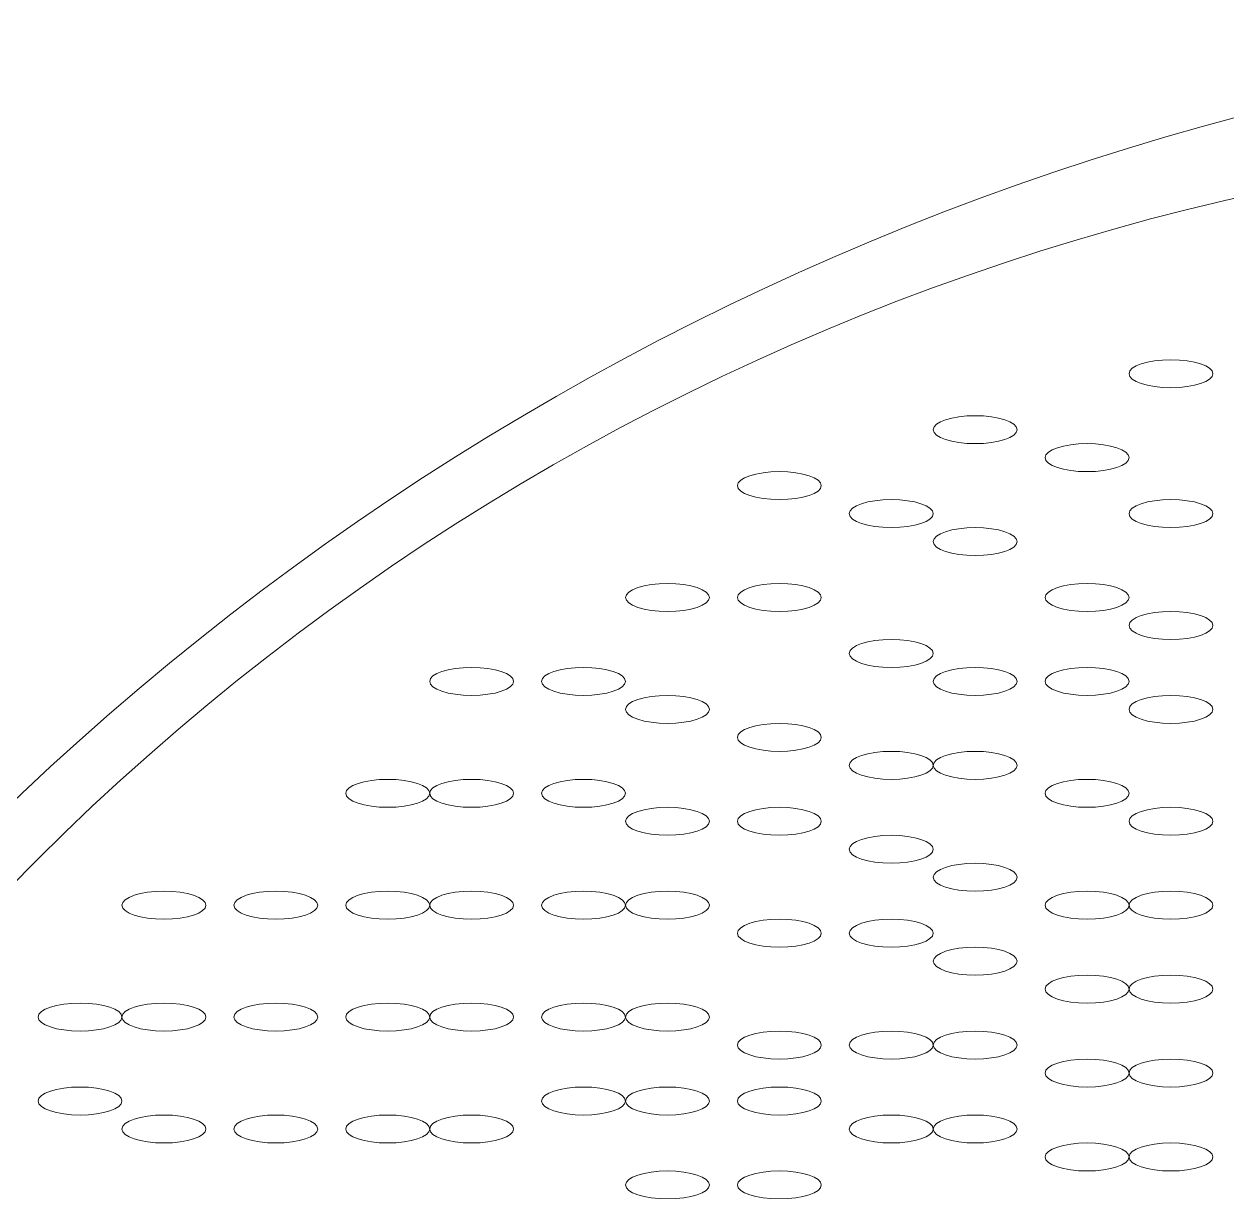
# Model space of a CAD drawing. Header units: metres. Extents: x 29 to 86.9, y -23.2 to 39.7.
# Drawn here: x 73.7044 to 73.8096, y -17.0497 to -16.9476 of the extents above; entities that cross this region are included whole.
import ezdxf

# ---------------------------------------------------------------- set-up
doc = ezdxf.new("R2010")
doc.units = ezdxf.units.M
doc.header["$LTSCALE"] = 100
doc.layers.get('0').update_dxf_attribs({"color": 254})
doc.layers.add('Arqui', color=8, linetype='Continuous', lineweight=0)

# ---------------------------------------------------------------- blocks, each defined once
blk = doc.blocks.new('A$C9582355f')
at = {"layer": 'Arqui'}
for points in [[(45.08562008278153, 6.126214199186052, 0.2278580694965707), (44.8931685798056, 6.21636923779397, 0.2278580694965936), (44.70023578274953, 6.126214199186052)], [(45.08347580515755, 6.122865414649823, 0.253801025735416), (44.89384075296556, 6.205849049185872, 0.2538010257353332), (44.70482566037361, 6.122865414649823)]]:
    blk.add_lwpolyline(points, format="xyb", dxfattribs=at)
for points in [[(44.82200553276556, 6.18703671139383), (44.81997952435762, 6.18703671139383), (44.81833713276552, 6.186489239377806), (44.81833713276552, 6.185813911394234)], [(44.8256739327656, 6.185813911394234), (44.8256739327656, 6.186489239377806), (44.82403154117361, 6.18703671139383), (44.82200553276556, 6.18703671139383)], [(44.81833713276552, 6.185813911394234), (44.81833713276552, 6.185138583410208), (44.81997952435762, 6.184591111394184), (44.82200553276556, 6.184591111394184)], [(44.82200553276556, 6.184591111394184), (44.82403154117361, 6.184591111394184), (44.8256739327656, 6.185138583410208), (44.8256739327656, 6.185813911394234)], [(44.80488633276553, 6.182145511394083), (44.8028603243576, 6.182145511394083), (44.80121793276561, 6.181598039378059), (44.80121793276561, 6.180922711394032)], [(44.80855473276557, 6.180922711394032), (44.80855473276557, 6.181598039378059), (44.80691234117359, 6.182145511394083), (44.80488633276553, 6.182145511394083)], [(44.80121793276561, 6.180922711394032), (44.80121793276561, 6.180247383410006), (44.8028603243576, 6.179699911393982), (44.80488633276553, 6.179699911393982)], [(44.80488633276553, 6.179699911393982), (44.80691234117359, 6.179699911393982), (44.80855473276557, 6.180247383410006), (44.80855473276557, 6.180922711394032)], [(44.8146687327656, 6.179699911393982), (44.81264272435754, 6.179699911393982), (44.81100033276556, 6.179152439377958), (44.81100033276556, 6.178477111393931)], [(44.81833713276552, 6.178477111393931), (44.81833713276552, 6.179152439377958), (44.81669474117354, 6.179699911393982), (44.8146687327656, 6.179699911393982)], [(44.81100033276556, 6.178477111393931), (44.81100033276556, 6.177801783409905), (44.81264272435754, 6.177254311393881), (44.8146687327656, 6.177254311393881)], [(44.8146687327656, 6.177254311393881), (44.81669474117354, 6.177254311393881), (44.81833713276552, 6.177801783409905), (44.81833713276552, 6.178477111393931)], [(44.78776713276562, 6.177254311393881), (44.78574112435757, 6.177254311393881), (44.78409873276559, 6.176706839377857), (44.78409873276559, 6.17603151139383)], [(44.79143553276555, 6.17603151139383), (44.79143553276555, 6.176706839377857), (44.78979314117356, 6.177254311393881), (44.78776713276562, 6.177254311393881)], [(44.78409873276559, 6.17603151139383), (44.78409873276559, 6.175356183409804), (44.78574112435757, 6.174808711394235), (44.78776713276562, 6.174808711394235)], [(44.78776713276562, 6.174808711394235), (44.78979314117356, 6.174808711394235), (44.79143553276555, 6.175356183409804), (44.79143553276555, 6.17603151139383)], [(44.79754953276557, 6.174808711394235), (44.79552352435752, 6.174808711394235), (44.79388113276553, 6.174261239378211), (44.79388113276553, 6.173585911394184)], [(44.80121793276561, 6.173585911394184), (44.80121793276561, 6.174261239378211), (44.79957554117351, 6.174808711394235), (44.79754953276557, 6.174808711394235)], [(44.82200553276556, 6.174808711394235), (44.81997952435762, 6.174808711394235), (44.81833713276552, 6.174261239378211), (44.81833713276552, 6.173585911394184)], [(44.8256739327656, 6.173585911394184), (44.8256739327656, 6.174261239378211), (44.82403154117361, 6.174808711394235), (44.82200553276556, 6.174808711394235)], [(44.79388113276553, 6.173585911394184), (44.79388113276553, 6.172910583410157), (44.79552352435752, 6.172363111394134), (44.79754953276557, 6.172363111394134)], [(44.79754953276557, 6.172363111394134), (44.79957554117351, 6.172363111394134), (44.80121793276561, 6.172910583410157), (44.80121793276561, 6.173585911394184)], [(44.81833713276552, 6.173585911394184), (44.81833713276552, 6.172910583410157), (44.81997952435762, 6.172363111394134), (44.82200553276556, 6.172363111394134)], [(44.82200553276556, 6.172363111394134), (44.82403154117361, 6.172363111394134), (44.8256739327656, 6.172910583410157), (44.8256739327656, 6.173585911394184)], [(44.80488633276553, 6.172363111394134), (44.8028603243576, 6.172363111394134), (44.80121793276561, 6.17181563937811), (44.80121793276561, 6.171140311394083)], [(44.80855473276557, 6.171140311394083), (44.80855473276557, 6.17181563937811), (44.80691234117359, 6.172363111394134), (44.80488633276553, 6.172363111394134)], [(44.80121793276561, 6.171140311394083), (44.80121793276561, 6.170464983410056), (44.8028603243576, 6.169917511394033), (44.80488633276553, 6.169917511394033)], [(44.80488633276553, 6.169917511394033), (44.80691234117359, 6.169917511394033), (44.80855473276557, 6.170464983410056), (44.80855473276557, 6.171140311394083)], [(44.77798473276556, 6.167471911393932), (44.77595872435762, 6.167471911393932), (44.77431633276552, 6.166924439377908), (44.77431633276552, 6.166249111393881)], [(44.7816531327656, 6.166249111393881), (44.7816531327656, 6.166924439377908), (44.78001074117361, 6.167471911393932), (44.77798473276556, 6.167471911393932)], [(44.78776713276562, 6.167471911393932), (44.78574112435757, 6.167471911393932), (44.78409873276559, 6.166924439377908), (44.78409873276559, 6.166249111393881)], [(44.79143553276555, 6.166249111393881), (44.79143553276555, 6.166924439377908), (44.78979314117356, 6.167471911393932), (44.78776713276562, 6.167471911393932)], [(44.8146687327656, 6.167471911393932), (44.81264272435754, 6.167471911393932), (44.81100033276556, 6.166924439377908), (44.81100033276556, 6.166249111393881)], [(44.81833713276552, 6.166249111393881), (44.81833713276552, 6.166924439377908), (44.81669474117354, 6.167471911393932), (44.8146687327656, 6.167471911393932)], [(44.77431633276552, 6.166249111393881), (44.77431633276552, 6.165573783409855), (44.77595872435762, 6.165026311393831), (44.77798473276556, 6.165026311393831)], [(44.77798473276556, 6.165026311393831), (44.78001074117361, 6.165026311393831), (44.7816531327656, 6.165573783409855), (44.7816531327656, 6.166249111393881)], [(44.78409873276559, 6.166249111393881), (44.78409873276559, 6.165573783409855), (44.78574112435757, 6.165026311393831), (44.78776713276562, 6.165026311393831)], [(44.78776713276562, 6.165026311393831), (44.78979314117356, 6.165026311393831), (44.79143553276555, 6.165573783409855), (44.79143553276555, 6.166249111393881)], [(44.81100033276556, 6.166249111393881), (44.81100033276556, 6.165573783409855), (44.81264272435754, 6.165026311393831), (44.8146687327656, 6.165026311393831)], [(44.8146687327656, 6.165026311393831), (44.81669474117354, 6.165026311393831), (44.81833713276552, 6.165573783409855), (44.81833713276552, 6.166249111393881)], [(44.82200553276556, 6.165026311393831), (44.81997952435762, 6.165026311393831), (44.81833713276552, 6.164478839377807), (44.81833713276552, 6.163803511394235)], [(44.8256739327656, 6.163803511394235), (44.8256739327656, 6.164478839377807), (44.82403154117361, 6.165026311393831), (44.82200553276556, 6.165026311393831)], [(44.81833713276552, 6.163803511394235), (44.81833713276552, 6.163128183410208), (44.81997952435762, 6.162580711394185), (44.82200553276556, 6.162580711394185)], [(44.82200553276556, 6.162580711394185), (44.82403154117361, 6.162580711394185), (44.8256739327656, 6.163128183410208), (44.8256739327656, 6.163803511394235)], [(44.79754953276557, 6.162580711394185), (44.79552352435752, 6.162580711394185), (44.79388113276553, 6.162033239378161), (44.79388113276553, 6.161357911394134)], [(44.80121793276561, 6.161357911394134), (44.80121793276561, 6.162033239378161), (44.79957554117351, 6.162580711394185), (44.79754953276557, 6.162580711394185)], [(44.79388113276553, 6.161357911394134), (44.79388113276553, 6.160682583410107), (44.79552352435752, 6.160135111394084), (44.79754953276557, 6.160135111394084)], [(44.79754953276557, 6.160135111394084), (44.79957554117351, 6.160135111394084), (44.80121793276561, 6.160682583410107), (44.80121793276561, 6.161357911394134)], [(44.76086553276554, 6.160135111394084), (44.7588395243576, 6.160135111394084), (44.75719713276561, 6.15958763937806), (44.75719713276561, 6.158912311394033)], [(44.76453393276557, 6.158912311394033), (44.76453393276557, 6.15958763937806), (44.76289154117359, 6.160135111394084), (44.76086553276554, 6.160135111394084)], [(44.7706479327656, 6.160135111394084), (44.76862192435755, 6.160135111394084), (44.76697953276556, 6.15958763937806), (44.76697953276556, 6.158912311394033)], [(44.77431633276552, 6.158912311394033), (44.77431633276552, 6.15958763937806), (44.77267394117354, 6.160135111394084), (44.7706479327656, 6.160135111394084)], [(44.80488633276553, 6.160135111394084), (44.8028603243576, 6.160135111394084), (44.80121793276561, 6.15958763937806), (44.80121793276561, 6.158912311394033)], [(44.80855473276557, 6.158912311394033), (44.80855473276557, 6.15958763937806), (44.80691234117359, 6.160135111394084), (44.80488633276553, 6.160135111394084)], [(44.8146687327656, 6.160135111394084), (44.81264272435754, 6.160135111394084), (44.81100033276556, 6.15958763937806), (44.81100033276556, 6.158912311394033)], [(44.81833713276552, 6.158912311394033), (44.81833713276552, 6.15958763937806), (44.81669474117354, 6.160135111394084), (44.8146687327656, 6.160135111394084)], [(44.75719713276561, 6.158912311394033), (44.75719713276561, 6.158236983410006), (44.7588395243576, 6.157689511393983), (44.76086553276554, 6.157689511393983)], [(44.76086553276554, 6.157689511393983), (44.76289154117359, 6.157689511393983), (44.76453393276557, 6.158236983410006), (44.76453393276557, 6.158912311394033)], [(44.76697953276556, 6.158912311394033), (44.76697953276556, 6.158236983410006), (44.76862192435755, 6.157689511393983), (44.7706479327656, 6.157689511393983)], [(44.7706479327656, 6.157689511393983), (44.77267394117354, 6.157689511393983), (44.77431633276552, 6.158236983410006), (44.77431633276552, 6.158912311394033)], [(44.80121793276561, 6.158912311394033), (44.80121793276561, 6.158236983410006), (44.8028603243576, 6.157689511393983), (44.80488633276553, 6.157689511393983)], [(44.80488633276553, 6.157689511393983), (44.80691234117359, 6.157689511393983), (44.80855473276557, 6.158236983410006), (44.80855473276557, 6.158912311394033)], [(44.81100033276556, 6.158912311394033), (44.81100033276556, 6.158236983410006), (44.81264272435754, 6.157689511393983), (44.8146687327656, 6.157689511393983)], [(44.8146687327656, 6.157689511393983), (44.81669474117354, 6.157689511393983), (44.81833713276552, 6.158236983410006), (44.81833713276552, 6.158912311394033)], [(44.77798473276556, 6.157689511393983), (44.77595872435762, 6.157689511393983), (44.77431633276552, 6.157142039377959), (44.77431633276552, 6.156466711393932)], [(44.7816531327656, 6.156466711393932), (44.7816531327656, 6.157142039377959), (44.78001074117361, 6.157689511393983), (44.77798473276556, 6.157689511393983)], [(44.82200553276556, 6.157689511393983), (44.81997952435762, 6.157689511393983), (44.81833713276552, 6.157142039377959), (44.81833713276552, 6.156466711393932)], [(44.8256739327656, 6.156466711393932), (44.8256739327656, 6.157142039377959), (44.82403154117361, 6.157689511393983), (44.82200553276556, 6.157689511393983)], [(44.77431633276552, 6.156466711393932), (44.77431633276552, 6.155791383409905), (44.77595872435762, 6.155243911393882), (44.77798473276556, 6.155243911393882)], [(44.77798473276556, 6.155243911393882), (44.78001074117361, 6.155243911393882), (44.7816531327656, 6.155791383409905), (44.7816531327656, 6.156466711393932)], [(44.81833713276552, 6.156466711393932), (44.81833713276552, 6.155791383409905), (44.81997952435762, 6.155243911393882), (44.82200553276556, 6.155243911393882)], [(44.82200553276556, 6.155243911393882), (44.82403154117361, 6.155243911393882), (44.8256739327656, 6.155791383409905), (44.8256739327656, 6.156466711393932)], [(44.78776713276562, 6.155243911393882), (44.78574112435757, 6.155243911393882), (44.78409873276559, 6.154696439377858), (44.78409873276559, 6.154021111393831)], [(44.79143553276555, 6.154021111393831), (44.79143553276555, 6.154696439377858), (44.78979314117356, 6.155243911393882), (44.78776713276562, 6.155243911393882)], [(44.78409873276559, 6.154021111393831), (44.78409873276559, 6.153345783409804), (44.78574112435757, 6.152798311394235), (44.78776713276562, 6.152798311394235)], [(44.78776713276562, 6.152798311394235), (44.78979314117356, 6.152798311394235), (44.79143553276555, 6.153345783409804), (44.79143553276555, 6.154021111393831)], [(44.79754953276557, 6.152798311394235), (44.79552352435752, 6.152798311394235), (44.79388113276553, 6.152250839378212), (44.79388113276553, 6.151575511394185)], [(44.80121793276561, 6.151575511394185), (44.80121793276561, 6.152250839378212), (44.79957554117351, 6.152798311394235), (44.79754953276557, 6.152798311394235)], [(44.80488633276553, 6.152798311394235), (44.8028603243576, 6.152798311394235), (44.80121793276561, 6.152250839378212), (44.80121793276561, 6.151575511394185)], [(44.80855473276557, 6.151575511394185), (44.80855473276557, 6.152250839378212), (44.80691234117359, 6.152798311394235), (44.80488633276553, 6.152798311394235)], [(44.79388113276553, 6.151575511394185), (44.79388113276553, 6.150900183410158), (44.79552352435752, 6.150352711394135), (44.79754953276557, 6.150352711394135)], [(44.79754953276557, 6.150352711394135), (44.79957554117351, 6.150352711394135), (44.80121793276561, 6.150900183410158), (44.80121793276561, 6.151575511394185)], [(44.80121793276561, 6.151575511394185), (44.80121793276561, 6.150900183410158), (44.8028603243576, 6.150352711394135), (44.80488633276553, 6.150352711394135)], [(44.80488633276553, 6.150352711394135), (44.80691234117359, 6.150352711394135), (44.80855473276557, 6.150900183410158), (44.80855473276557, 6.151575511394185)], [(44.75352873276557, 6.150352711394135), (44.75150272435752, 6.150352711394135), (44.74986033276554, 6.149805239378111), (44.74986033276554, 6.149129911394084)], [(44.75719713276561, 6.149129911394084), (44.75719713276561, 6.149805239378111), (44.75555474117351, 6.150352711394135), (44.75352873276557, 6.150352711394135)], [(44.76086553276554, 6.150352711394135), (44.7588395243576, 6.150352711394135), (44.75719713276561, 6.149805239378111), (44.75719713276561, 6.149129911394084)], [(44.76453393276557, 6.149129911394084), (44.76453393276557, 6.149805239378111), (44.76289154117359, 6.150352711394135), (44.76086553276554, 6.150352711394135)], [(44.7706479327656, 6.150352711394135), (44.76862192435755, 6.150352711394135), (44.76697953276556, 6.149805239378111), (44.76697953276556, 6.149129911394084)], [(44.77431633276552, 6.149129911394084), (44.77431633276552, 6.149805239378111), (44.77267394117354, 6.150352711394135), (44.7706479327656, 6.150352711394135)], [(44.8146687327656, 6.150352711394135), (44.81264272435754, 6.150352711394135), (44.81100033276556, 6.149805239378111), (44.81100033276556, 6.149129911394084)], [(44.81833713276552, 6.149129911394084), (44.81833713276552, 6.149805239378111), (44.81669474117354, 6.150352711394135), (44.8146687327656, 6.150352711394135)], [(44.74986033276554, 6.149129911394084), (44.74986033276554, 6.148454583410057), (44.75150272435752, 6.147907111394034), (44.75352873276557, 6.147907111394034)], [(44.75352873276557, 6.147907111394034), (44.75555474117351, 6.147907111394034), (44.75719713276561, 6.148454583410057), (44.75719713276561, 6.149129911394084)], [(44.75719713276561, 6.149129911394084), (44.75719713276561, 6.148454583410057), (44.7588395243576, 6.147907111394034), (44.76086553276554, 6.147907111394034)], [(44.76086553276554, 6.147907111394034), (44.76289154117359, 6.147907111394034), (44.76453393276557, 6.148454583410057), (44.76453393276557, 6.149129911394084)], [(44.76697953276556, 6.149129911394084), (44.76697953276556, 6.148454583410057), (44.76862192435755, 6.147907111394034), (44.7706479327656, 6.147907111394034)], [(44.7706479327656, 6.147907111394034), (44.77267394117354, 6.147907111394034), (44.77431633276552, 6.148454583410057), (44.77431633276552, 6.149129911394084)], [(44.81100033276556, 6.149129911394084), (44.81100033276556, 6.148454583410057), (44.81264272435754, 6.147907111394034), (44.8146687327656, 6.147907111394034)], [(44.8146687327656, 6.147907111394034), (44.81669474117354, 6.147907111394034), (44.81833713276552, 6.148454583410057), (44.81833713276552, 6.149129911394084)], [(44.77798473276556, 6.147907111394034), (44.77595872435762, 6.147907111394034), (44.77431633276552, 6.14735963937801), (44.77431633276552, 6.146684311393983)], [(44.7816531327656, 6.146684311393983), (44.7816531327656, 6.14735963937801), (44.78001074117361, 6.147907111394034), (44.77798473276556, 6.147907111394034)], [(44.78776713276562, 6.147907111394034), (44.78574112435757, 6.147907111394034), (44.78409873276559, 6.14735963937801), (44.78409873276559, 6.146684311393983)], [(44.79143553276555, 6.146684311393983), (44.79143553276555, 6.14735963937801), (44.78979314117356, 6.147907111394034), (44.78776713276562, 6.147907111394034)], [(44.82200553276556, 6.147907111394034), (44.81997952435762, 6.147907111394034), (44.81833713276552, 6.14735963937801), (44.81833713276552, 6.146684311393983)], [(44.8256739327656, 6.146684311393983), (44.8256739327656, 6.14735963937801), (44.82403154117361, 6.147907111394034), (44.82200553276556, 6.147907111394034)], [(44.77431633276552, 6.146684311393983), (44.77431633276552, 6.146008983409956), (44.77595872435762, 6.145461511393933), (44.77798473276556, 6.145461511393933)], [(44.77798473276556, 6.145461511393933), (44.78001074117361, 6.145461511393933), (44.7816531327656, 6.146008983409956), (44.7816531327656, 6.146684311393983)], [(44.78409873276559, 6.146684311393983), (44.78409873276559, 6.146008983409956), (44.78574112435757, 6.145461511393933), (44.78776713276562, 6.145461511393933)], [(44.78776713276562, 6.145461511393933), (44.78979314117356, 6.145461511393933), (44.79143553276555, 6.146008983409956), (44.79143553276555, 6.146684311393983)], [(44.81833713276552, 6.146684311393983), (44.81833713276552, 6.146008983409956), (44.81997952435762, 6.145461511393933), (44.82200553276556, 6.145461511393933)], [(44.82200553276556, 6.145461511393933), (44.82403154117361, 6.145461511393933), (44.8256739327656, 6.146008983409956), (44.8256739327656, 6.146684311393983)], [(44.79754953276557, 6.145461511393933), (44.79552352435752, 6.145461511393933), (44.79388113276553, 6.144914039377909), (44.79388113276553, 6.144238711393882)], [(44.80121793276561, 6.144238711393882), (44.80121793276561, 6.144914039377909), (44.79957554117351, 6.145461511393933), (44.79754953276557, 6.145461511393933)], [(44.79388113276553, 6.144238711393882), (44.79388113276553, 6.143563383409855), (44.79552352435752, 6.143015911393832), (44.79754953276557, 6.143015911393832)], [(44.79754953276557, 6.143015911393832), (44.79957554117351, 6.143015911393832), (44.80121793276561, 6.143563383409855), (44.80121793276561, 6.144238711393882)], [(44.80488633276553, 6.143015911393832), (44.8028603243576, 6.143015911393832), (44.80121793276561, 6.142468439377808), (44.80121793276561, 6.141793111394236)], [(44.80855473276557, 6.141793111394236), (44.80855473276557, 6.142468439377808), (44.80691234117359, 6.143015911393832), (44.80488633276553, 6.143015911393832)], [(44.80121793276561, 6.141793111394236), (44.80121793276561, 6.141117783410209), (44.8028603243576, 6.140570311394185), (44.80488633276553, 6.140570311394185)], [(44.80488633276553, 6.140570311394185), (44.80691234117359, 6.140570311394185), (44.80855473276557, 6.141117783410209), (44.80855473276557, 6.141793111394236)], [(44.73396393276556, 6.140570311394185), (44.73193792435751, 6.140570311394185), (44.73029553276552, 6.140022839378162), (44.73029553276552, 6.139347511394135)], [(44.7376323327656, 6.139347511394135), (44.7376323327656, 6.140022839378162), (44.73598994117361, 6.140570311394185), (44.73396393276556, 6.140570311394185)], [(44.74374633276551, 6.140570311394185), (44.74172032435757, 6.140570311394185), (44.74007793276559, 6.140022839378162), (44.74007793276559, 6.139347511394135)], [(44.74741473276555, 6.139347511394135), (44.74741473276555, 6.140022839378162), (44.74577234117356, 6.140570311394185), (44.74374633276551, 6.140570311394185)], [(44.75352873276557, 6.140570311394185), (44.75150272435752, 6.140570311394185), (44.74986033276554, 6.140022839378162), (44.74986033276554, 6.139347511394135)], [(44.75719713276561, 6.139347511394135), (44.75719713276561, 6.140022839378162), (44.75555474117351, 6.140570311394185), (44.75352873276557, 6.140570311394185)], [(44.76086553276554, 6.140570311394185), (44.7588395243576, 6.140570311394185), (44.75719713276561, 6.140022839378162), (44.75719713276561, 6.139347511394135)], [(44.76453393276557, 6.139347511394135), (44.76453393276557, 6.140022839378162), (44.76289154117359, 6.140570311394185), (44.76086553276554, 6.140570311394185)], [(44.7706479327656, 6.140570311394185), (44.76862192435755, 6.140570311394185), (44.76697953276556, 6.140022839378162), (44.76697953276556, 6.139347511394135)], [(44.77431633276552, 6.139347511394135), (44.77431633276552, 6.140022839378162), (44.77267394117354, 6.140570311394185), (44.7706479327656, 6.140570311394185)], [(44.77798473276556, 6.140570311394185), (44.77595872435762, 6.140570311394185), (44.77431633276552, 6.140022839378162), (44.77431633276552, 6.139347511394135)], [(44.7816531327656, 6.139347511394135), (44.7816531327656, 6.140022839378162), (44.78001074117361, 6.140570311394185), (44.77798473276556, 6.140570311394185)], [(44.8146687327656, 6.140570311394185), (44.81264272435754, 6.140570311394185), (44.81100033276556, 6.140022839378162), (44.81100033276556, 6.139347511394135)], [(44.81833713276552, 6.139347511394135), (44.81833713276552, 6.140022839378162), (44.81669474117354, 6.140570311394185), (44.8146687327656, 6.140570311394185)], [(44.82200553276556, 6.140570311394185), (44.81997952435762, 6.140570311394185), (44.81833713276552, 6.140022839378162), (44.81833713276552, 6.139347511394135)], [(44.8256739327656, 6.139347511394135), (44.8256739327656, 6.140022839378162), (44.82403154117361, 6.140570311394185), (44.82200553276556, 6.140570311394185)], [(44.73029553276552, 6.139347511394135), (44.73029553276552, 6.138672183410108), (44.73193792435751, 6.138124711394084), (44.73396393276556, 6.138124711394084)], [(44.73396393276556, 6.138124711394084), (44.73598994117361, 6.138124711394084), (44.7376323327656, 6.138672183410108), (44.7376323327656, 6.139347511394135)], [(44.74007793276559, 6.139347511394135), (44.74007793276559, 6.138672183410108), (44.74172032435757, 6.138124711394084), (44.74374633276551, 6.138124711394084)], [(44.74374633276551, 6.138124711394084), (44.74577234117356, 6.138124711394084), (44.74741473276555, 6.138672183410108), (44.74741473276555, 6.139347511394135)], [(44.74986033276554, 6.139347511394135), (44.74986033276554, 6.138672183410108), (44.75150272435752, 6.138124711394084), (44.75352873276557, 6.138124711394084)], [(44.75352873276557, 6.138124711394084), (44.75555474117351, 6.138124711394084), (44.75719713276561, 6.138672183410108), (44.75719713276561, 6.139347511394135)], [(44.75719713276561, 6.139347511394135), (44.75719713276561, 6.138672183410108), (44.7588395243576, 6.138124711394084), (44.76086553276554, 6.138124711394084)], [(44.76086553276554, 6.138124711394084), (44.76289154117359, 6.138124711394084), (44.76453393276557, 6.138672183410108), (44.76453393276557, 6.139347511394135)], [(44.76697953276556, 6.139347511394135), (44.76697953276556, 6.138672183410108), (44.76862192435755, 6.138124711394084), (44.7706479327656, 6.138124711394084)], [(44.7706479327656, 6.138124711394084), (44.77267394117354, 6.138124711394084), (44.77431633276552, 6.138672183410108), (44.77431633276552, 6.139347511394135)], [(44.77431633276552, 6.139347511394135), (44.77431633276552, 6.138672183410108), (44.77595872435762, 6.138124711394084), (44.77798473276556, 6.138124711394084)], [(44.77798473276556, 6.138124711394084), (44.78001074117361, 6.138124711394084), (44.7816531327656, 6.138672183410108), (44.7816531327656, 6.139347511394135)], [(44.81100033276556, 6.139347511394135), (44.81100033276556, 6.138672183410108), (44.81264272435754, 6.138124711394084), (44.8146687327656, 6.138124711394084)], [(44.8146687327656, 6.138124711394084), (44.81669474117354, 6.138124711394084), (44.81833713276552, 6.138672183410108), (44.81833713276552, 6.139347511394135)], [(44.81833713276552, 6.139347511394135), (44.81833713276552, 6.138672183410108), (44.81997952435762, 6.138124711394084), (44.82200553276556, 6.138124711394084)], [(44.82200553276556, 6.138124711394084), (44.82403154117361, 6.138124711394084), (44.8256739327656, 6.138672183410108), (44.8256739327656, 6.139347511394135)], [(44.78776713276562, 6.138124711394084), (44.78574112435757, 6.138124711394084), (44.78409873276559, 6.137577239378061), (44.78409873276559, 6.136901911394034)], [(44.79143553276555, 6.136901911394034), (44.79143553276555, 6.137577239378061), (44.78979314117356, 6.138124711394084), (44.78776713276562, 6.138124711394084)], [(44.79754953276557, 6.138124711394084), (44.79552352435752, 6.138124711394084), (44.79388113276553, 6.137577239378061), (44.79388113276553, 6.136901911394034)], [(44.80121793276561, 6.136901911394034), (44.80121793276561, 6.137577239378061), (44.79957554117351, 6.138124711394084), (44.79754953276557, 6.138124711394084)], [(44.78409873276559, 6.136901911394034), (44.78409873276559, 6.136226583410007), (44.78574112435757, 6.135679111393983), (44.78776713276562, 6.135679111393983)], [(44.78776713276562, 6.135679111393983), (44.78979314117356, 6.135679111393983), (44.79143553276555, 6.136226583410007), (44.79143553276555, 6.136901911394034)], [(44.79388113276553, 6.136901911394034), (44.79388113276553, 6.136226583410007), (44.79552352435752, 6.135679111393983), (44.79754953276557, 6.135679111393983)], [(44.79754953276557, 6.135679111393983), (44.79957554117351, 6.135679111393983), (44.80121793276561, 6.136226583410007), (44.80121793276561, 6.136901911394034)], [(44.80488633276553, 6.135679111393983), (44.8028603243576, 6.135679111393983), (44.80121793276561, 6.13513163937796), (44.80121793276561, 6.134456311393933)], [(44.80855473276557, 6.134456311393933), (44.80855473276557, 6.13513163937796), (44.80691234117359, 6.135679111393983), (44.80488633276553, 6.135679111393983)], [(44.80121793276561, 6.134456311393933), (44.80121793276561, 6.133780983409906), (44.8028603243576, 6.133233511393883), (44.80488633276553, 6.133233511393883)], [(44.80488633276553, 6.133233511393883), (44.80691234117359, 6.133233511393883), (44.80855473276557, 6.133780983409906), (44.80855473276557, 6.134456311393933)], [(44.8146687327656, 6.133233511393883), (44.81264272435754, 6.133233511393883), (44.81100033276556, 6.132686039377859), (44.81100033276556, 6.132010711393832)], [(44.81833713276552, 6.132010711393832), (44.81833713276552, 6.132686039377859), (44.81669474117354, 6.133233511393883), (44.8146687327656, 6.133233511393883)], [(44.82200553276556, 6.133233511393883), (44.81997952435762, 6.133233511393883), (44.81833713276552, 6.132686039377859), (44.81833713276552, 6.132010711393832)], [(44.8256739327656, 6.132010711393832), (44.8256739327656, 6.132686039377859), (44.82403154117361, 6.133233511393883), (44.82200553276556, 6.133233511393883)], [(44.81100033276556, 6.132010711393832), (44.81100033276556, 6.131335383409805), (44.81264272435754, 6.130787911394236), (44.8146687327656, 6.130787911394236)], [(44.8146687327656, 6.130787911394236), (44.81669474117354, 6.130787911394236), (44.81833713276552, 6.131335383409805), (44.81833713276552, 6.132010711393832)], [(44.81833713276552, 6.132010711393832), (44.81833713276552, 6.131335383409805), (44.81997952435762, 6.130787911394236), (44.82200553276556, 6.130787911394236)], [(44.82200553276556, 6.130787911394236), (44.82403154117361, 6.130787911394236), (44.8256739327656, 6.131335383409805), (44.8256739327656, 6.132010711393832)], [(44.7266271327656, 6.130787911394236), (44.72460112435755, 6.130787911394236), (44.72295873276556, 6.130240439378213), (44.72295873276556, 6.129565111394186)], [(44.73029553276552, 6.129565111394186), (44.73029553276552, 6.130240439378213), (44.72865314117354, 6.130787911394236), (44.7266271327656, 6.130787911394236)], [(44.73396393276556, 6.130787911394236), (44.73193792435751, 6.130787911394236), (44.73029553276552, 6.130240439378213), (44.73029553276552, 6.129565111394186)], [(44.7376323327656, 6.129565111394186), (44.7376323327656, 6.130240439378213), (44.73598994117361, 6.130787911394236), (44.73396393276556, 6.130787911394236)], [(44.74374633276551, 6.130787911394236), (44.74172032435757, 6.130787911394236), (44.74007793276559, 6.130240439378213), (44.74007793276559, 6.129565111394186)], [(44.74741473276555, 6.129565111394186), (44.74741473276555, 6.130240439378213), (44.74577234117356, 6.130787911394236), (44.74374633276551, 6.130787911394236)], [(44.75352873276557, 6.130787911394236), (44.75150272435752, 6.130787911394236), (44.74986033276554, 6.130240439378213), (44.74986033276554, 6.129565111394186)], [(44.75719713276561, 6.129565111394186), (44.75719713276561, 6.130240439378213), (44.75555474117351, 6.130787911394236), (44.75352873276557, 6.130787911394236)], [(44.76086553276554, 6.130787911394236), (44.7588395243576, 6.130787911394236), (44.75719713276561, 6.130240439378213), (44.75719713276561, 6.129565111394186)], [(44.76453393276557, 6.129565111394186), (44.76453393276557, 6.130240439378213), (44.76289154117359, 6.130787911394236), (44.76086553276554, 6.130787911394236)], [(44.7706479327656, 6.130787911394236), (44.76862192435755, 6.130787911394236), (44.76697953276556, 6.130240439378213), (44.76697953276556, 6.129565111394186)], [(44.77431633276552, 6.129565111394186), (44.77431633276552, 6.130240439378213), (44.77267394117354, 6.130787911394236), (44.7706479327656, 6.130787911394236)], [(44.77798473276556, 6.130787911394236), (44.77595872435762, 6.130787911394236), (44.77431633276552, 6.130240439378213), (44.77431633276552, 6.129565111394186)], [(44.7816531327656, 6.129565111394186), (44.7816531327656, 6.130240439378213), (44.78001074117361, 6.130787911394236), (44.77798473276556, 6.130787911394236)], [(44.72295873276556, 6.129565111394186), (44.72295873276556, 6.128889783410159), (44.72460112435755, 6.128342311394135), (44.7266271327656, 6.128342311394135)], [(44.7266271327656, 6.128342311394135), (44.72865314117354, 6.128342311394135), (44.73029553276552, 6.128889783410159), (44.73029553276552, 6.129565111394186)], [(44.73029553276552, 6.129565111394186), (44.73029553276552, 6.128889783410159), (44.73193792435751, 6.128342311394135), (44.73396393276556, 6.128342311394135)], [(44.73396393276556, 6.128342311394135), (44.73598994117361, 6.128342311394135), (44.7376323327656, 6.128889783410159), (44.7376323327656, 6.129565111394186)], [(44.74007793276559, 6.129565111394186), (44.74007793276559, 6.128889783410159), (44.74172032435757, 6.128342311394135), (44.74374633276551, 6.128342311394135)], [(44.74374633276551, 6.128342311394135), (44.74577234117356, 6.128342311394135), (44.74741473276555, 6.128889783410159), (44.74741473276555, 6.129565111394186)], [(44.74986033276554, 6.129565111394186), (44.74986033276554, 6.128889783410159), (44.75150272435752, 6.128342311394135), (44.75352873276557, 6.128342311394135)], [(44.75352873276557, 6.128342311394135), (44.75555474117351, 6.128342311394135), (44.75719713276561, 6.128889783410159), (44.75719713276561, 6.129565111394186)], [(44.75719713276561, 6.129565111394186), (44.75719713276561, 6.128889783410159), (44.7588395243576, 6.128342311394135), (44.76086553276554, 6.128342311394135)], [(44.76086553276554, 6.128342311394135), (44.76289154117359, 6.128342311394135), (44.76453393276557, 6.128889783410159), (44.76453393276557, 6.129565111394186)], [(44.76697953276556, 6.129565111394186), (44.76697953276556, 6.128889783410159), (44.76862192435755, 6.128342311394135), (44.7706479327656, 6.128342311394135)], [(44.7706479327656, 6.128342311394135), (44.77267394117354, 6.128342311394135), (44.77431633276552, 6.128889783410159), (44.77431633276552, 6.129565111394186)], [(44.77431633276552, 6.129565111394186), (44.77431633276552, 6.128889783410159), (44.77595872435762, 6.128342311394135), (44.77798473276556, 6.128342311394135)], [(44.77798473276556, 6.128342311394135), (44.78001074117361, 6.128342311394135), (44.7816531327656, 6.128889783410159), (44.7816531327656, 6.129565111394186)], [(44.78776713276562, 6.128342311394135), (44.78574112435757, 6.128342311394135), (44.78409873276559, 6.127794839378112), (44.78409873276559, 6.127119511394085)], [(44.79143553276555, 6.127119511394085), (44.79143553276555, 6.127794839378112), (44.78979314117356, 6.128342311394135), (44.78776713276562, 6.128342311394135)], [(44.79754953276557, 6.128342311394135), (44.79552352435752, 6.128342311394135), (44.79388113276553, 6.127794839378112), (44.79388113276553, 6.127119511394085)], [(44.80121793276561, 6.127119511394085), (44.80121793276561, 6.127794839378112), (44.79957554117351, 6.128342311394135), (44.79754953276557, 6.128342311394135)], [(44.80488633276553, 6.128342311394135), (44.8028603243576, 6.128342311394135), (44.80121793276561, 6.127794839378112), (44.80121793276561, 6.127119511394085)], [(44.80855473276557, 6.127119511394085), (44.80855473276557, 6.127794839378112), (44.80691234117359, 6.128342311394135), (44.80488633276553, 6.128342311394135)], [(44.78409873276559, 6.127119511394085), (44.78409873276559, 6.126444183410058), (44.78574112435757, 6.125896711394034), (44.78776713276562, 6.125896711394034)], [(44.78776713276562, 6.125896711394034), (44.78979314117356, 6.125896711394034), (44.79143553276555, 6.126444183410058), (44.79143553276555, 6.127119511394085)], [(44.79388113276553, 6.127119511394085), (44.79388113276553, 6.126444183410058), (44.79552352435752, 6.125896711394034), (44.79754953276557, 6.125896711394034)], [(44.79754953276557, 6.125896711394034), (44.79957554117351, 6.125896711394034), (44.80121793276561, 6.126444183410058), (44.80121793276561, 6.127119511394085)], [(44.80121793276561, 6.127119511394085), (44.80121793276561, 6.126444183410058), (44.8028603243576, 6.125896711394034), (44.80488633276553, 6.125896711394034)], [(44.80488633276553, 6.125896711394034), (44.80691234117359, 6.125896711394034), (44.80855473276557, 6.126444183410058), (44.80855473276557, 6.127119511394085)], [(44.8146687327656, 6.125896711394034), (44.81264272435754, 6.125896711394034), (44.81100033276556, 6.125349239378011), (44.81100033276556, 6.124673911393984)], [(44.81833713276552, 6.124673911393984), (44.81833713276552, 6.125349239378011), (44.81669474117354, 6.125896711394034), (44.8146687327656, 6.125896711394034)], [(44.82200553276556, 6.125896711394034), (44.81997952435762, 6.125896711394034), (44.81833713276552, 6.125349239378011), (44.81833713276552, 6.124673911393984)], [(44.8256739327656, 6.124673911393984), (44.8256739327656, 6.125349239378011), (44.82403154117361, 6.125896711394034), (44.82200553276556, 6.125896711394034)], [(44.81100033276556, 6.124673911393984), (44.81100033276556, 6.123998583409957), (44.81264272435754, 6.123451111393933), (44.8146687327656, 6.123451111393933)], [(44.8146687327656, 6.123451111393933), (44.81669474117354, 6.123451111393933), (44.81833713276552, 6.123998583409957), (44.81833713276552, 6.124673911393984)], [(44.81833713276552, 6.124673911393984), (44.81833713276552, 6.123998583409957), (44.81997952435762, 6.123451111393933), (44.82200553276556, 6.123451111393933)], [(44.82200553276556, 6.123451111393933), (44.82403154117361, 6.123451111393933), (44.8256739327656, 6.123998583409957), (44.8256739327656, 6.124673911393984)], [(44.7266271327656, 6.123451111393933), (44.72460112435755, 6.123451111393933), (44.72295873276556, 6.12290363937791), (44.72295873276556, 6.122228311393883)], [(44.73029553276552, 6.122228311393883), (44.73029553276552, 6.12290363937791), (44.72865314117354, 6.123451111393933), (44.7266271327656, 6.123451111393933)], [(44.7706479327656, 6.123451111393933), (44.76862192435755, 6.123451111393933), (44.76697953276556, 6.12290363937791), (44.76697953276556, 6.122228311393883)], [(44.77431633276552, 6.122228311393883), (44.77431633276552, 6.12290363937791), (44.77267394117354, 6.123451111393933), (44.7706479327656, 6.123451111393933)], [(44.77798473276556, 6.123451111393933), (44.77595872435762, 6.123451111393933), (44.77431633276552, 6.12290363937791), (44.77431633276552, 6.122228311393883)], [(44.7816531327656, 6.122228311393883), (44.7816531327656, 6.12290363937791), (44.78001074117361, 6.123451111393933), (44.77798473276556, 6.123451111393933)], [(44.78776713276562, 6.123451111393933), (44.78574112435757, 6.123451111393933), (44.78409873276559, 6.12290363937791), (44.78409873276559, 6.122228311393883)], [(44.79143553276555, 6.122228311393883), (44.79143553276555, 6.12290363937791), (44.78979314117356, 6.123451111393933), (44.78776713276562, 6.123451111393933)], [(44.72295873276556, 6.122228311393883), (44.72295873276556, 6.121552983409856), (44.72460112435755, 6.121005511393832), (44.7266271327656, 6.121005511393832)], [(44.7266271327656, 6.121005511393832), (44.72865314117354, 6.121005511393832), (44.73029553276552, 6.121552983409856), (44.73029553276552, 6.122228311393883)], [(44.76697953276556, 6.122228311393883), (44.76697953276556, 6.121552983409856), (44.76862192435755, 6.121005511393832), (44.7706479327656, 6.121005511393832)], [(44.7706479327656, 6.121005511393832), (44.77267394117354, 6.121005511393832), (44.77431633276552, 6.121552983409856), (44.77431633276552, 6.122228311393883)], [(44.77431633276552, 6.122228311393883), (44.77431633276552, 6.121552983409856), (44.77595872435762, 6.121005511393832), (44.77798473276556, 6.121005511393832)], [(44.77798473276556, 6.121005511393832), (44.78001074117361, 6.121005511393832), (44.7816531327656, 6.121552983409856), (44.7816531327656, 6.122228311393883)], [(44.78409873276559, 6.122228311393883), (44.78409873276559, 6.121552983409856), (44.78574112435757, 6.121005511393832), (44.78776713276562, 6.121005511393832)], [(44.78776713276562, 6.121005511393832), (44.78979314117356, 6.121005511393832), (44.79143553276555, 6.121552983409856), (44.79143553276555, 6.122228311393883)], [(44.73396393276556, 6.121005511393832), (44.73193792435751, 6.121005511393832), (44.73029553276552, 6.120458039377809), (44.73029553276552, 6.119782711394237)], [(44.7376323327656, 6.119782711394237), (44.7376323327656, 6.120458039377809), (44.73598994117361, 6.121005511393832), (44.73396393276556, 6.121005511393832)], [(44.74374633276551, 6.121005511393832), (44.74172032435757, 6.121005511393832), (44.74007793276559, 6.120458039377809), (44.74007793276559, 6.119782711394237)], [(44.74741473276555, 6.119782711394237), (44.74741473276555, 6.120458039377809), (44.74577234117356, 6.121005511393832), (44.74374633276551, 6.121005511393832)], [(44.75352873276557, 6.121005511393832), (44.75150272435752, 6.121005511393832), (44.74986033276554, 6.120458039377809), (44.74986033276554, 6.119782711394237)], [(44.75719713276561, 6.119782711394237), (44.75719713276561, 6.120458039377809), (44.75555474117351, 6.121005511393832), (44.75352873276557, 6.121005511393832)], [(44.76086553276554, 6.121005511393832), (44.7588395243576, 6.121005511393832), (44.75719713276561, 6.120458039377809), (44.75719713276561, 6.119782711394237)], [(44.76453393276557, 6.119782711394237), (44.76453393276557, 6.120458039377809), (44.76289154117359, 6.121005511393832), (44.76086553276554, 6.121005511393832)], [(44.79754953276557, 6.121005511393832), (44.79552352435752, 6.121005511393832), (44.79388113276553, 6.120458039377809), (44.79388113276553, 6.119782711394237)], [(44.80121793276561, 6.119782711394237), (44.80121793276561, 6.120458039377809), (44.79957554117351, 6.121005511393832), (44.79754953276557, 6.121005511393832)], [(44.80488633276553, 6.121005511393832), (44.8028603243576, 6.121005511393832), (44.80121793276561, 6.120458039377809), (44.80121793276561, 6.119782711394237)], [(44.80855473276557, 6.119782711394237), (44.80855473276557, 6.120458039377809), (44.80691234117359, 6.121005511393832), (44.80488633276553, 6.121005511393832)], [(44.73029553276552, 6.119782711394237), (44.73029553276552, 6.11910738341021), (44.73193792435751, 6.118559911394186), (44.73396393276556, 6.118559911394186)], [(44.73396393276556, 6.118559911394186), (44.73598994117361, 6.118559911394186), (44.7376323327656, 6.11910738341021), (44.7376323327656, 6.119782711394237)], [(44.74007793276559, 6.119782711394237), (44.74007793276559, 6.11910738341021), (44.74172032435757, 6.118559911394186), (44.74374633276551, 6.118559911394186)], [(44.74374633276551, 6.118559911394186), (44.74577234117356, 6.118559911394186), (44.74741473276555, 6.11910738341021), (44.74741473276555, 6.119782711394237)], [(44.74986033276554, 6.119782711394237), (44.74986033276554, 6.11910738341021), (44.75150272435752, 6.118559911394186), (44.75352873276557, 6.118559911394186)], [(44.75352873276557, 6.118559911394186), (44.75555474117351, 6.118559911394186), (44.75719713276561, 6.11910738341021), (44.75719713276561, 6.119782711394237)], [(44.75719713276561, 6.119782711394237), (44.75719713276561, 6.11910738341021), (44.7588395243576, 6.118559911394186), (44.76086553276554, 6.118559911394186)], [(44.76086553276554, 6.118559911394186), (44.76289154117359, 6.118559911394186), (44.76453393276557, 6.11910738341021), (44.76453393276557, 6.119782711394237)], [(44.79388113276553, 6.119782711394237), (44.79388113276553, 6.11910738341021), (44.79552352435752, 6.118559911394186), (44.79754953276557, 6.118559911394186)], [(44.79754953276557, 6.118559911394186), (44.79957554117351, 6.118559911394186), (44.80121793276561, 6.11910738341021), (44.80121793276561, 6.119782711394237)], [(44.80121793276561, 6.119782711394237), (44.80121793276561, 6.11910738341021), (44.8028603243576, 6.118559911394186), (44.80488633276553, 6.118559911394186)], [(44.80488633276553, 6.118559911394186), (44.80691234117359, 6.118559911394186), (44.80855473276557, 6.11910738341021), (44.80855473276557, 6.119782711394237)], [(44.8146687327656, 6.118559911394186), (44.81264272435754, 6.118559911394186), (44.81100033276556, 6.118012439378163), (44.81100033276556, 6.117337111394136)], [(44.81833713276552, 6.117337111394136), (44.81833713276552, 6.118012439378163), (44.81669474117354, 6.118559911394186), (44.8146687327656, 6.118559911394186)], [(44.82200553276556, 6.118559911394186), (44.81997952435762, 6.118559911394186), (44.81833713276552, 6.118012439378163), (44.81833713276552, 6.117337111394136)], [(44.8256739327656, 6.117337111394136), (44.8256739327656, 6.118012439378163), (44.82403154117361, 6.118559911394186), (44.82200553276556, 6.118559911394186)], [(44.81100033276556, 6.117337111394136), (44.81100033276556, 6.116661783410109), (44.81264272435754, 6.116114311394085), (44.8146687327656, 6.116114311394085)], [(44.8146687327656, 6.116114311394085), (44.81669474117354, 6.116114311394085), (44.81833713276552, 6.116661783410109), (44.81833713276552, 6.117337111394136)], [(44.81833713276552, 6.117337111394136), (44.81833713276552, 6.116661783410109), (44.81997952435762, 6.116114311394085), (44.82200553276556, 6.116114311394085)], [(44.82200553276556, 6.116114311394085), (44.82403154117361, 6.116114311394085), (44.8256739327656, 6.116661783410109), (44.8256739327656, 6.117337111394136)], [(44.77798473276556, 6.116114311394085), (44.77595872435762, 6.116114311394085), (44.77431633276552, 6.115566839378062), (44.77431633276552, 6.114891511394035)], [(44.7816531327656, 6.114891511394035), (44.7816531327656, 6.115566839378062), (44.78001074117361, 6.116114311394085), (44.77798473276556, 6.116114311394085)], [(44.78776713276562, 6.116114311394085), (44.78574112435757, 6.116114311394085), (44.78409873276559, 6.115566839378062), (44.78409873276559, 6.114891511394035)], [(44.79143553276555, 6.114891511394035), (44.79143553276555, 6.115566839378062), (44.78979314117356, 6.116114311394085), (44.78776713276562, 6.116114311394085)], [(44.77431633276552, 6.114891511394035), (44.77431633276552, 6.114216183410008), (44.77595872435762, 6.113668711393984), (44.77798473276556, 6.113668711393984)], [(44.77798473276556, 6.113668711393984), (44.78001074117361, 6.113668711393984), (44.7816531327656, 6.114216183410008), (44.7816531327656, 6.114891511394035)], [(44.78409873276559, 6.114891511394035), (44.78409873276559, 6.114216183410008), (44.78574112435757, 6.113668711393984), (44.78776713276562, 6.113668711393984)], [(44.78776713276562, 6.113668711393984), (44.78979314117356, 6.113668711393984), (44.79143553276555, 6.114216183410008), (44.79143553276555, 6.114891511394035)]]:
    blk.add_open_spline(points, degree=3, dxfattribs=at)

msp = doc.modelspace()

# ---------------------------------------------------------------- block references
msp.add_blockref('A$C9582355f', (28.98266172889876, -23.16396569870889))

doc.saveas('drawing.dxf')
